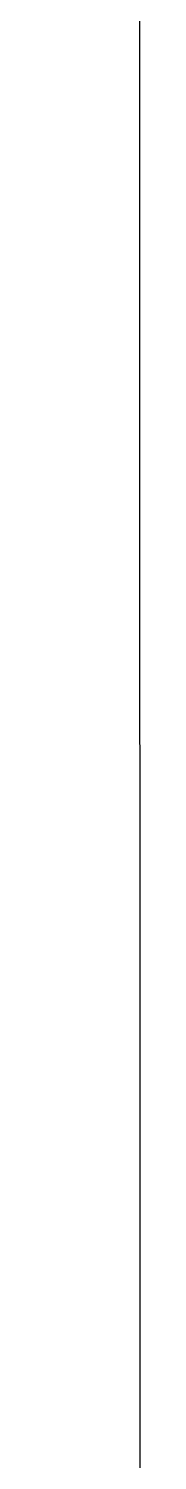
# Model space of a CAD drawing. Header units: millimetres. Extents: x 1590 to 1932, y -48 to 167.
# Drawn here: x 1624.308 to 1624.593, y 17.619 to 21.734 of the extents above; entities that cross this region are included whole.
import ezdxf

# ---------------------------------------------------------------- set-up
doc = ezdxf.new("R2010")
doc.units = ezdxf.units.MM
doc.header["$LTSCALE"] = 0.1
doc.header["$MEASUREMENT"] = 0
doc.layers.get('0').update_dxf_attribs({"linetype": 'CONTINUOUS'})
doc.layers.add('_KTI_CONTROL', color=7, linetype='CONTINUOUS')
doc.layers.add('TERRENO', color=4, linetype='CONTINUOUS')

# ---------------------------------------------------------------- blocks, each defined once
blk = doc.blocks.new('ss1')
at = {"layer": '_KTI_CONTROL', "color": 1}
for points in [[(0.1413, 0.1224, 0), (0.1413, 0.1224, 0), (0.1413, 0.1224, 0), (0.1413, 0.1224, 0), (0.1413, 0.1224, 0)], [(0.1413, 0.1224, 0), (0.1413, 0.1224, 0), (0.1413, 0.1224, 0), (0.1413, 0.1224, 0), (0.1413, 0.1224, 0), (0.1413, 0.1224, 0), (0.1413, 0.1224, 0), (0.1413, 0.1224, 0), (0.1413, 0.1224, 0), (0.1413, 0.1224, 0), (0.1413, 0.1224, 0)]]:
    blk.add_polyline3d(points, dxfattribs=at)
at = {"layer": '_KTI_CONTROL'}
for points in [[(0.1413, 0.1224, 0), (0.1413, 0.1224, 0), (0.1413, 0.1224, 0), (0.1413, 0.1224, 0)], [(0.1413, 0.1224, 0), (0.1413, 0.1224, 0)]]:
    blk.add_polyline3d(points, dxfattribs=at)

msp = doc.modelspace()

# ---------------------------------------------------------------- linework, layer by layer
at = {"layer": 'TERRENO', "color": 5, "linetype": 'Continuous'}
msp.add_line((1624.5927, -20.9342), (1624.5672, 128.1062), dxfattribs=at)

# ---------------------------------------------------------------- block references
at = {"color": 1, "linetype": 'Continuous', "xscale": -1, "rotation": 180}
msp.add_blockref('ss1', (1624.1666, 19.2208), dxfattribs=at)

doc.saveas('drawing.dxf')
